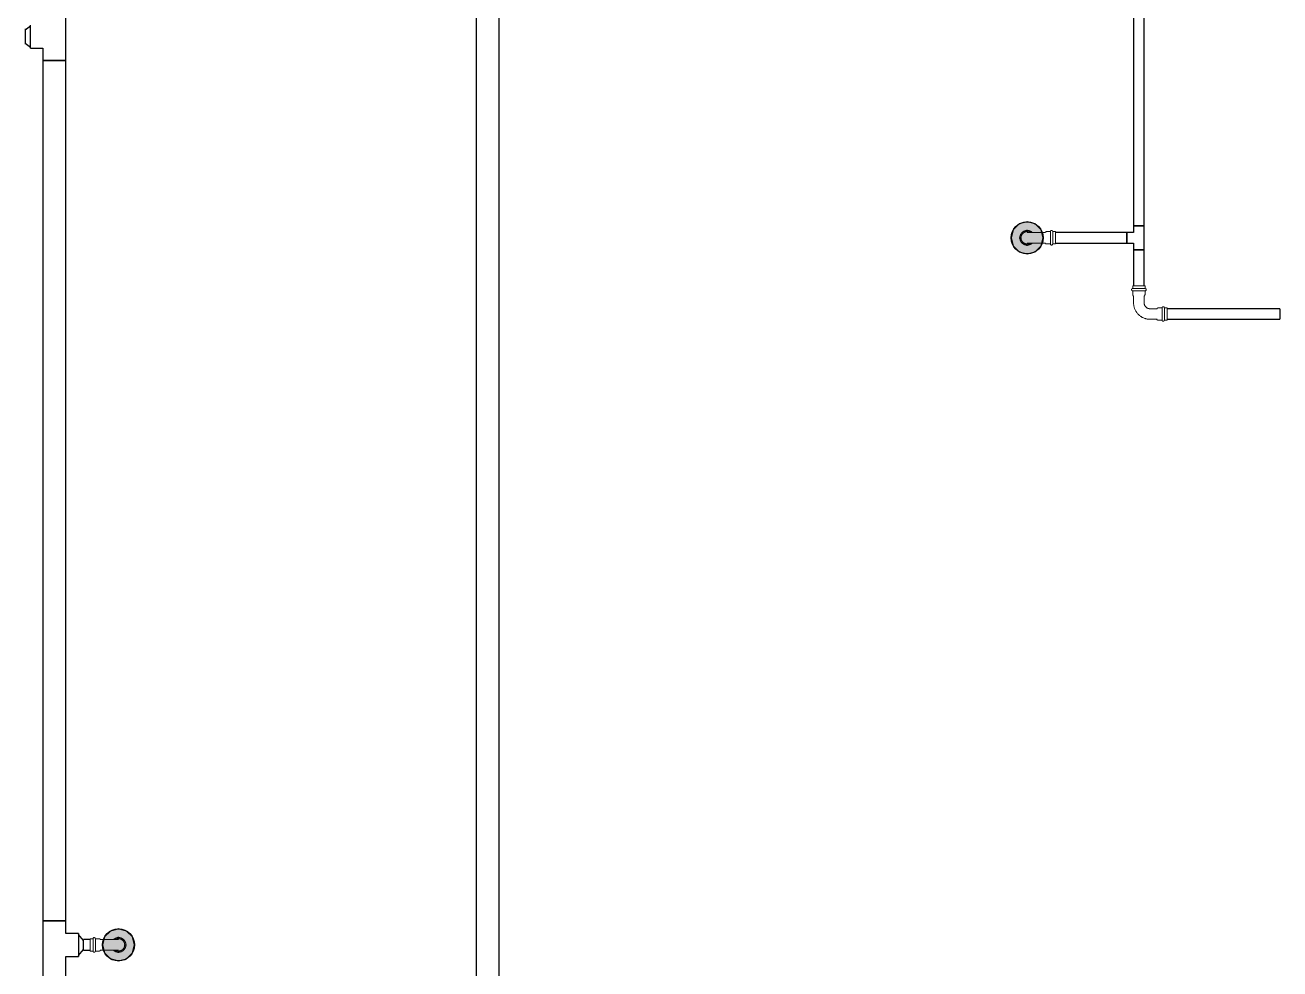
# Model space of a CAD drawing. Header units: inches. Extents: x -3327 to -1, y 8 to 1328.
# Drawn here: x -3072.6 to -2916.3, y 848.8 to 966.4 of the extents above; entities that cross this region are included whole.
import ezdxf

# ---------------------------------------------------------------- set-up
doc = ezdxf.new("R2010")
doc.units = ezdxf.units.IN
doc.header["$MEASUREMENT"] = 0
doc.layers.add('P-PIPE', color=3, linetype='Continuous', lineweight=9)
doc.layers.add('X - REF - FP', color=7, linetype='Continuous', true_color=0xb90000)

# ---------------------------------------------------------------- blocks, each defined once
blk = doc.blocks.new('Victaulic-VicPress316-Elbow 90-45deg Style P568_P571 - Standard-V2-SECOND LEVEL')
at = {"layer": 'P-PIPE'}
for p, q in [((-3203.7, 731.1), (-3203.7, 730.2)), ((-3202.39, 730.21), (-3202.39, 731.1)), ((-3203.81, 730.05), (-3203.81, 729.6)), ((-3203.05, 729.6), (-3203.81, 729.6)), ((-3203.81, 729.31), (-3203.81, 728.97)), ((-3203.05, 729.31), (-3203.81, 729.31)), ((-3203.81, 728.97), (-3203.05, 728.97)), ((-3202.28, 729.6), (-3203.05, 729.6)), ((-3202.28, 729.31), (-3203.05, 729.31)), ((-3203.05, 728.97), (-3202.28, 728.97)), ((-3202.28, 729.6), (-3202.28, 730.05)), ((-3202.28, 728.97), (-3202.28, 729.31))]:
    blk.add_line(p, q, dxfattribs=at)
at = {"layer": 'P-PIPE', "flags": 128}
for points in [[(-3203.05, 733.4), (-3203.08, 733.4), (-3203.12, 733.4), (-3203.16, 733.4), (-3203.19, 733.39), (-3203.23, 733.38), (-3203.26, 733.38), (-3203.3, 733.37), (-3203.33, 733.36), (-3203.37, 733.34), (-3203.4, 733.33), (-3203.43, 733.32), (-3203.47, 733.3), (-3203.5, 733.28), (-3203.53, 733.26), (-3203.56, 733.24), (-3203.59, 733.22), (-3203.62, 733.2), (-3203.65, 733.18), (-3203.67, 733.15), (-3203.7, 733.13), (-3203.73, 733.1), (-3203.75, 733.07), (-3203.77, 733.04), (-3203.79, 733.01), (-3203.81, 732.98), (-3203.83, 732.95), (-3203.85, 732.92), (-3203.87, 732.89), (-3203.88, 732.85), (-3203.9, 732.82), (-3203.91, 732.79), (-3203.92, 732.75), (-3203.93, 732.72), (-3203.94, 732.68), (-3203.94, 732.65), (-3203.95, 732.61), (-3203.95, 732.57), (-3203.96, 732.54), (-3203.96, 732.5), (-3203.96, 732.46), (-3203.96, 732.43), (-3203.95, 732.39), (-3203.95, 732.35), (-3203.94, 732.32), (-3203.93, 732.28), (-3203.93, 732.25), (-3203.91, 732.21), (-3203.9, 732.18), (-3203.89, 732.14), (-3203.88, 732.11), (-3203.86, 732.08), (-3203.84, 732.05), (-3203.82, 732.01), (-3203.8, 731.98), (-3203.78, 731.95), (-3203.76, 731.92), (-3203.74, 731.9), (-3203.71, 731.87)], [(-3203.05, 733.26), (-3203.08, 733.26), (-3203.11, 733.25), (-3203.14, 733.25), (-3203.17, 733.25), (-3203.2, 733.24), (-3203.23, 733.23), (-3203.26, 733.23), (-3203.29, 733.22), (-3203.32, 733.21), (-3203.34, 733.2), (-3203.37, 733.18), (-3203.4, 733.17), (-3203.43, 733.16), (-3203.45, 733.14), (-3203.48, 733.12), (-3203.5, 733.1), (-3203.53, 733.09), (-3203.55, 733.07), (-3203.57, 733.05), (-3203.6, 733.02), (-3203.62, 733), (-3203.64, 732.98), (-3203.66, 732.95), (-3203.67, 732.93), (-3203.69, 732.9), (-3203.71, 732.88), (-3203.72, 732.85), (-3203.74, 732.82), (-3203.75, 732.8), (-3203.76, 732.77), (-3203.77, 732.74), (-3203.78, 732.71), (-3203.79, 732.68), (-3203.8, 732.65), (-3203.8, 732.62), (-3203.81, 732.59), (-3203.81, 732.56), (-3203.81, 732.53), (-3203.81, 732.5), (-3203.81, 732.47), (-3203.81, 732.44), (-3203.81, 732.41), (-3203.8, 732.38), (-3203.8, 732.35), (-3203.79, 732.32), (-3203.78, 732.29), (-3203.78, 732.26), (-3203.77, 732.23), (-3203.76, 732.2), (-3203.74, 732.17), (-3203.73, 732.14), (-3203.72, 732.12), (-3203.7, 732.1)], [(-3203.7, 732.49), (-3203.7, 732.49), (-3203.7, 732.49), (-3203.7, 732.48), (-3203.7, 732.47), (-3203.7, 732.46), (-3203.7, 732.45), (-3203.7, 732.44), (-3203.7, 732.42), (-3203.7, 732.4), (-3203.7, 732.38), (-3203.7, 732.36), (-3203.7, 732.33), (-3203.7, 732.31), (-3203.7, 732.28), (-3203.7, 732.25), (-3203.7, 732.21), (-3203.7, 732.18), (-3203.7, 732.14), (-3203.7, 732.11), (-3203.7, 732.07), (-3203.7, 732.03), (-3203.7, 731.98), (-3203.7, 731.94), (-3203.7, 731.9), (-3203.7, 731.85), (-3203.7, 731.8), (-3203.7, 731.75), (-3203.7, 731.7), (-3203.7, 731.65), (-3203.7, 731.6), (-3203.7, 731.55), (-3203.7, 731.5), (-3203.7, 731.44), (-3203.7, 731.39), (-3203.7, 731.33), (-3203.7, 731.28), (-3203.7, 731.22), (-3203.7, 731.17), (-3203.7, 731.11), (-3203.7, 731.1)], [(-3202.39, 731.86), (-3202.37, 731.88), (-3202.34, 731.91), (-3202.32, 731.94), (-3202.3, 731.97), (-3202.28, 732), (-3202.26, 732.03), (-3202.24, 732.06), (-3202.23, 732.09), (-3202.21, 732.13), (-3202.2, 732.16), (-3202.18, 732.19), (-3202.17, 732.23), (-3202.16, 732.26), (-3202.15, 732.3), (-3202.15, 732.33), (-3202.14, 732.37), (-3202.14, 732.41), (-3202.14, 732.44), (-3202.13, 732.48), (-3202.13, 732.52), (-3202.14, 732.55), (-3202.14, 732.59), (-3202.14, 732.63), (-3202.15, 732.66), (-3202.16, 732.7), (-3202.17, 732.73), (-3202.18, 732.77), (-3202.19, 732.8), (-3202.2, 732.84), (-3202.22, 732.87), (-3202.23, 732.9), (-3202.25, 732.93), (-3202.27, 732.97), (-3202.29, 733), (-3202.31, 733.03), (-3202.33, 733.06), (-3202.35, 733.08), (-3202.38, 733.11), (-3202.4, 733.14), (-3202.43, 733.16), (-3202.46, 733.19), (-3202.49, 733.21), (-3202.51, 733.23), (-3202.55, 733.25), (-3202.58, 733.27), (-3202.61, 733.29), (-3202.64, 733.31), (-3202.67, 733.32), (-3202.71, 733.34), (-3202.74, 733.35), (-3202.78, 733.36), (-3202.81, 733.37), (-3202.85, 733.38), (-3202.88, 733.39), (-3202.92, 733.39), (-3202.95, 733.4), (-3202.99, 733.4), (-3203.03, 733.4), (-3203.05, 733.4)], [(-3202.39, 732.1), (-3202.37, 732.13), (-3202.36, 732.16), (-3202.34, 732.18), (-3202.33, 732.21), (-3202.32, 732.24), (-3202.31, 732.27), (-3202.3, 732.3), (-3202.3, 732.33), (-3202.29, 732.36), (-3202.29, 732.39), (-3202.28, 732.42), (-3202.28, 732.45), (-3202.28, 732.48), (-3202.28, 732.51), (-3202.28, 732.54), (-3202.28, 732.57), (-3202.29, 732.6), (-3202.29, 732.63), (-3202.3, 732.66), (-3202.31, 732.69), (-3202.32, 732.72), (-3202.33, 732.75), (-3202.34, 732.78), (-3202.35, 732.81), (-3202.36, 732.84), (-3202.38, 732.86), (-3202.39, 732.89), (-3202.41, 732.92), (-3202.43, 732.94), (-3202.44, 732.97), (-3202.46, 732.99), (-3202.48, 733.01), (-3202.51, 733.03), (-3202.53, 733.06), (-3202.55, 733.08), (-3202.58, 733.09), (-3202.6, 733.11), (-3202.62, 733.13), (-3202.65, 733.15), (-3202.68, 733.16), (-3202.7, 733.18), (-3202.73, 733.19), (-3202.76, 733.2), (-3202.79, 733.21), (-3202.82, 733.22), (-3202.85, 733.23), (-3202.88, 733.24), (-3202.91, 733.24), (-3202.94, 733.25), (-3202.97, 733.25), (-3203, 733.26), (-3203.03, 733.26), (-3203.05, 733.26)], [(-3202.39, 731.1), (-3202.39, 731.15), (-3202.39, 731.21), (-3202.39, 731.26), (-3202.39, 731.32), (-3202.39, 731.37), (-3202.39, 731.43), (-3202.39, 731.48), (-3202.39, 731.54), (-3202.39, 731.59), (-3202.39, 731.64), (-3202.39, 731.69), (-3202.39, 731.74), (-3202.39, 731.79), (-3202.39, 731.84), (-3202.39, 731.88), (-3202.39, 731.93), (-3202.39, 731.97), (-3202.39, 732.02), (-3202.39, 732.06), (-3202.39, 732.1), (-3202.39, 732.13), (-3202.39, 732.17), (-3202.39, 732.21), (-3202.39, 732.24), (-3202.39, 732.27), (-3202.39, 732.3), (-3202.39, 732.33), (-3202.39, 732.35), (-3202.39, 732.37), (-3202.39, 732.4), (-3202.39, 732.41), (-3202.39, 732.43), (-3202.39, 732.45), (-3202.39, 732.46), (-3202.39, 732.47), (-3202.39, 732.48), (-3202.39, 732.48), (-3202.39, 732.49), (-3202.39, 732.49), (-3202.39, 732.49)], [(-3203.81, 729.31), (-3203.82, 729.31), (-3203.82, 729.31), (-3203.83, 729.31), (-3203.84, 729.31), (-3203.84, 729.31), (-3203.85, 729.31), (-3203.85, 729.31), (-3203.86, 729.32), (-3203.86, 729.32), (-3203.87, 729.32), (-3203.87, 729.32), (-3203.88, 729.32), (-3203.88, 729.33), (-3203.89, 729.33), (-3203.89, 729.33), (-3203.9, 729.34), (-3203.9, 729.34), (-3203.91, 729.34), (-3203.91, 729.35), (-3203.92, 729.35), (-3203.92, 729.36), (-3203.92, 729.36), (-3203.93, 729.37), (-3203.93, 729.37), (-3203.93, 729.38), (-3203.94, 729.38), (-3203.94, 729.39), (-3203.94, 729.39), (-3203.95, 729.4), (-3203.95, 729.4), (-3203.95, 729.41), (-3203.95, 729.41), (-3203.95, 729.42), (-3203.95, 729.42), (-3203.96, 729.43), (-3203.96, 729.44), (-3203.96, 729.44), (-3203.96, 729.45), (-3203.96, 729.45), (-3203.96, 729.46), (-3203.96, 729.46), (-3203.96, 729.47), (-3203.96, 729.48), (-3203.96, 729.48), (-3203.95, 729.49), (-3203.95, 729.49), (-3203.95, 729.5), (-3203.95, 729.5), (-3203.95, 729.51), (-3203.94, 729.51), (-3203.94, 729.52), (-3203.94, 729.52), (-3203.94, 729.53), (-3203.93, 729.53), (-3203.93, 729.54), (-3203.93, 729.54), (-3203.92, 729.55), (-3203.92, 729.55), (-3203.92, 729.56), (-3203.91, 729.56), (-3203.91, 729.57), (-3203.9, 729.57), (-3203.9, 729.57), (-3203.89, 729.58), (-3203.89, 729.58), (-3203.88, 729.58), (-3203.88, 729.58), (-3203.87, 729.59), (-3203.87, 729.59), (-3203.86, 729.59), (-3203.86, 729.59), (-3203.85, 729.59), (-3203.84, 729.6), (-3203.84, 729.6), (-3203.83, 729.6), (-3203.83, 729.6), (-3203.82, 729.6), (-3203.82, 729.6), (-3203.81, 729.6)], [(-3203.81, 730.05), (-3203.81, 730.06), (-3203.81, 730.07), (-3203.81, 730.08), (-3203.81, 730.09), (-3203.81, 730.11), (-3203.8, 730.12), (-3203.8, 730.13), (-3203.8, 730.14), (-3203.8, 730.15), (-3203.79, 730.16), (-3203.79, 730.17), (-3203.78, 730.18), (-3203.78, 730.19), (-3203.77, 730.2), (-3203.76, 730.2), (-3203.76, 730.21), (-3203.75, 730.22), (-3203.74, 730.23), (-3203.74, 730.24), (-3203.73, 730.25), (-3203.72, 730.25), (-3203.71, 730.26), (-3203.71, 730.27), (-3203.7, 730.27)], [(-3203.05, 729.6), (-3203.08, 729.6), (-3203.11, 729.6), (-3203.14, 729.6), (-3203.17, 729.6), (-3203.2, 729.6), (-3203.23, 729.6), (-3203.26, 729.6), (-3203.29, 729.6), (-3203.32, 729.6), (-3203.34, 729.6), (-3203.37, 729.6), (-3203.4, 729.6), (-3203.43, 729.6), (-3203.45, 729.6), (-3203.48, 729.6), (-3203.5, 729.6), (-3203.53, 729.6), (-3203.55, 729.6), (-3203.57, 729.6), (-3203.6, 729.6), (-3203.62, 729.6), (-3203.64, 729.6), (-3203.66, 729.6), (-3203.67, 729.6), (-3203.69, 729.6), (-3203.71, 729.6), (-3203.72, 729.6), (-3203.74, 729.6), (-3203.75, 729.6), (-3203.76, 729.6), (-3203.77, 729.6), (-3203.78, 729.6), (-3203.79, 729.6), (-3203.8, 729.6), (-3203.8, 729.6), (-3203.81, 729.6), (-3203.81, 729.6), (-3203.81, 729.6), (-3203.81, 729.6), (-3203.81, 729.6)], [(-3203.81, 729.6), (-3203.81, 729.6), (-3203.81, 729.6), (-3203.81, 729.6), (-3203.8, 729.6), (-3203.8, 729.6), (-3203.79, 729.6), (-3203.78, 729.6), (-3203.77, 729.6)], [(-3203.77, 729.31), (-3203.78, 729.31), (-3203.79, 729.31), (-3203.8, 729.31), (-3203.8, 729.31), (-3203.81, 729.31), (-3203.81, 729.31), (-3203.81, 729.31), (-3203.81, 729.31), (-3203.81, 729.31)], [(-3203.81, 729.31), (-3203.81, 729.31), (-3203.81, 729.31), (-3203.81, 729.31), (-3203.8, 729.31), (-3203.8, 729.31), (-3203.79, 729.31), (-3203.78, 729.31), (-3203.77, 729.31), (-3203.76, 729.31), (-3203.75, 729.31), (-3203.74, 729.31), (-3203.73, 729.31), (-3203.71, 729.31), (-3203.7, 729.31), (-3203.68, 729.31), (-3203.66, 729.31), (-3203.64, 729.31), (-3203.62, 729.31), (-3203.6, 729.31), (-3203.58, 729.31), (-3203.56, 729.31), (-3203.53, 729.31), (-3203.51, 729.31), (-3203.49, 729.31), (-3203.46, 729.31), (-3203.43, 729.31), (-3203.41, 729.31), (-3203.38, 729.31), (-3203.35, 729.31), (-3203.32, 729.31), (-3203.29, 729.31), (-3203.27, 729.31), (-3203.24, 729.31), (-3203.21, 729.31), (-3203.18, 729.31), (-3203.15, 729.31), (-3203.12, 729.31), (-3203.08, 729.31), (-3203.05, 729.31), (-3203.05, 729.31)], [(-3202.28, 729.6), (-3202.28, 729.6), (-3202.28, 729.6), (-3202.29, 729.6), (-3202.29, 729.6), (-3202.29, 729.6), (-3202.3, 729.6), (-3202.31, 729.6), (-3202.32, 729.6), (-3202.33, 729.6), (-3202.34, 729.6), (-3202.35, 729.6), (-3202.37, 729.6), (-3202.38, 729.6), (-3202.4, 729.6), (-3202.41, 729.6), (-3202.43, 729.6), (-3202.45, 729.6), (-3202.47, 729.6), (-3202.49, 729.6), (-3202.51, 729.6), (-3202.53, 729.6), (-3202.56, 729.6), (-3202.58, 729.6), (-3202.61, 729.6), (-3202.63, 729.6), (-3202.66, 729.6), (-3202.68, 729.6), (-3202.71, 729.6), (-3202.74, 729.6), (-3202.77, 729.6), (-3202.8, 729.6), (-3202.83, 729.6), (-3202.86, 729.6), (-3202.89, 729.6), (-3202.92, 729.6), (-3202.95, 729.6), (-3202.98, 729.6), (-3203.01, 729.6), (-3203.04, 729.6), (-3203.05, 729.6)], [(-3203.05, 729.31), (-3203.02, 729.31), (-3202.98, 729.31), (-3202.95, 729.31), (-3202.92, 729.31), (-3202.89, 729.31), (-3202.86, 729.31), (-3202.83, 729.31), (-3202.8, 729.31), (-3202.78, 729.31), (-3202.75, 729.31), (-3202.72, 729.31), (-3202.69, 729.31), (-3202.67, 729.31), (-3202.64, 729.31), (-3202.61, 729.31), (-3202.59, 729.31), (-3202.56, 729.31), (-3202.54, 729.31), (-3202.52, 729.31), (-3202.5, 729.31), (-3202.48, 729.31), (-3202.46, 729.31), (-3202.44, 729.31), (-3202.42, 729.31), (-3202.4, 729.31), (-3202.39, 729.31), (-3202.37, 729.31), (-3202.36, 729.31), (-3202.34, 729.31), (-3202.33, 729.31), (-3202.32, 729.31), (-3202.31, 729.31), (-3202.3, 729.31), (-3202.3, 729.31), (-3202.29, 729.31), (-3202.29, 729.31), (-3202.28, 729.31), (-3202.28, 729.31), (-3202.28, 729.31), (-3202.28, 729.31)], [(-3202.39, 730.27), (-3202.38, 730.26), (-3202.37, 730.26), (-3202.36, 730.25), (-3202.36, 730.24), (-3202.35, 730.23), (-3202.34, 730.22), (-3202.33, 730.22), (-3202.33, 730.21), (-3202.32, 730.2), (-3202.32, 730.19), (-3202.31, 730.18), (-3202.31, 730.17), (-3202.3, 730.16), (-3202.3, 730.15), (-3202.29, 730.14), (-3202.29, 730.13), (-3202.29, 730.12), (-3202.29, 730.11), (-3202.28, 730.1), (-3202.28, 730.09), (-3202.28, 730.07), (-3202.28, 730.06), (-3202.28, 730.05), (-3202.28, 730.05)], [(-3202.32, 729.6), (-3202.31, 729.6), (-3202.3, 729.6), (-3202.3, 729.6), (-3202.29, 729.6), (-3202.29, 729.6), (-3202.28, 729.6), (-3202.28, 729.6), (-3202.28, 729.6), (-3202.28, 729.6)], [(-3202.28, 729.31), (-3202.28, 729.31), (-3202.28, 729.31), (-3202.29, 729.31), (-3202.29, 729.31), (-3202.29, 729.31), (-3202.3, 729.31), (-3202.31, 729.31), (-3202.32, 729.31)], [(-3202.28, 729.6), (-3202.27, 729.6), (-3202.27, 729.6), (-3202.26, 729.6), (-3202.26, 729.6), (-3202.25, 729.6), (-3202.24, 729.6), (-3202.24, 729.59), (-3202.23, 729.59), (-3202.23, 729.59), (-3202.22, 729.59), (-3202.22, 729.59), (-3202.21, 729.58), (-3202.21, 729.58), (-3202.2, 729.58), (-3202.2, 729.57), (-3202.19, 729.57), (-3202.19, 729.57), (-3202.18, 729.56), (-3202.18, 729.56), (-3202.18, 729.56), (-3202.17, 729.55), (-3202.17, 729.55), (-3202.16, 729.54), (-3202.16, 729.54), (-3202.16, 729.53), (-3202.15, 729.53), (-3202.15, 729.52), (-3202.15, 729.52), (-3202.15, 729.51), (-3202.14, 729.51), (-3202.14, 729.5), (-3202.14, 729.5), (-3202.14, 729.49), (-3202.14, 729.48), (-3202.14, 729.48), (-3202.14, 729.47), (-3202.13, 729.47), (-3202.13, 729.46), (-3202.13, 729.46), (-3202.13, 729.45), (-3202.13, 729.44), (-3202.13, 729.44), (-3202.14, 729.43), (-3202.14, 729.43), (-3202.14, 729.42), (-3202.14, 729.42), (-3202.14, 729.41), (-3202.14, 729.4), (-3202.14, 729.4), (-3202.15, 729.39), (-3202.15, 729.39), (-3202.15, 729.38), (-3202.16, 729.38), (-3202.16, 729.37), (-3202.16, 729.37), (-3202.17, 729.36), (-3202.17, 729.36), (-3202.17, 729.35), (-3202.18, 729.35), (-3202.18, 729.35), (-3202.19, 729.34), (-3202.19, 729.34), (-3202.19, 729.34), (-3202.2, 729.33), (-3202.2, 729.33), (-3202.21, 729.33), (-3202.21, 729.32), (-3202.22, 729.32), (-3202.23, 729.32), (-3202.23, 729.32), (-3202.24, 729.32), (-3202.24, 729.31), (-3202.25, 729.31), (-3202.25, 729.31), (-3202.26, 729.31), (-3202.26, 729.31), (-3202.27, 729.31), (-3202.28, 729.31), (-3202.28, 729.31)]]:
    blk.add_lwpolyline(points, dxfattribs=at)
blk = doc.blocks.new('Victaulic-VicPress316-Elbow 90-45deg Style P568_P571 - Standard-V1-SECOND LEVEL')
at = {"layer": 'P-PIPE'}
for p, q in [((-0.77, 3.52), (-0.77, 3.18)), ((0.77, 3.52), (-0.77, 3.52)), ((-0.77, 3.18), (0.77, 3.18)), ((0.77, 3.18), (0.77, 3.52)), ((-0.77, 2.89), (-0.77, 2.44)), ((-0.77, 2.89), (0.77, 2.89)), ((-0.66, 2.28), (-0.66, 1.39)), ((0.66, 1.39), (0.66, 2.28)), ((0.77, 2.44), (0.77, 2.89)), ((-3.18, 0.77), (-3.52, 0.77)), ((-3.52, 0.77), (-3.52, -0.77)), ((-3.18, -0.77), (-3.18, 0.77)), ((-2.44, 0.77), (-2.89, 0.77)), ((-2.89, -0.77), (-2.89, 0.77)), ((-1.39, 0.66), (-2.28, 0.66)), ((-3.52, -0.77), (-3.18, -0.77)), ((-2.89, -0.77), (-2.44, -0.77)), ((-2.28, -0.66), (-1.39, -0.66))]:
    blk.add_line(p, q, dxfattribs=at)
at = {"layer": 'P-PIPE', "flags": 128}
for points in [[(-0.77, 2.89), (-0.77, 2.89), (-0.78, 2.89), (-0.78, 2.89), (-0.79, 2.89), (-0.8, 2.89), (-0.8, 2.89), (-0.81, 2.9), (-0.81, 2.9), (-0.82, 2.9), (-0.82, 2.9), (-0.83, 2.9), (-0.83, 2.91), (-0.84, 2.91), (-0.84, 2.91), (-0.85, 2.92), (-0.85, 2.92), (-0.86, 2.92), (-0.86, 2.93), (-0.87, 2.93), (-0.87, 2.93), (-0.87, 2.94), (-0.88, 2.94), (-0.88, 2.95), (-0.89, 2.95), (-0.89, 2.96), (-0.89, 2.96), (-0.89, 2.97), (-0.9, 2.97), (-0.9, 2.98), (-0.9, 2.98), (-0.9, 2.99), (-0.91, 2.99), (-0.91, 3), (-0.91, 3.01), (-0.91, 3.01), (-0.91, 3.02), (-0.91, 3.02), (-0.91, 3.03), (-0.91, 3.03), (-0.91, 3.04), (-0.91, 3.05), (-0.91, 3.05), (-0.91, 3.06), (-0.91, 3.06), (-0.91, 3.07), (-0.91, 3.07), (-0.91, 3.08), (-0.9, 3.09), (-0.9, 3.09), (-0.9, 3.1), (-0.9, 3.1), (-0.89, 3.11), (-0.89, 3.11), (-0.89, 3.12), (-0.88, 3.12), (-0.88, 3.13), (-0.88, 3.13), (-0.87, 3.14), (-0.87, 3.14), (-0.86, 3.14), (-0.86, 3.15), (-0.86, 3.15), (-0.85, 3.15), (-0.85, 3.16), (-0.84, 3.16), (-0.84, 3.16), (-0.83, 3.17), (-0.83, 3.17), (-0.82, 3.17), (-0.82, 3.17), (-0.81, 3.17), (-0.8, 3.18), (-0.8, 3.18), (-0.79, 3.18), (-0.79, 3.18), (-0.78, 3.18), (-0.78, 3.18), (-0.77, 3.18), (-0.77, 3.18)], [(0.77, 3.18), (0.77, 3.18), (0.76, 3.18), (0.76, 3.18), (0.76, 3.18), (0.75, 3.18), (0.74, 3.18), (0.74, 3.18), (0.73, 3.18), (0.72, 3.18), (0.71, 3.18), (0.69, 3.18), (0.68, 3.18), (0.67, 3.18), (0.65, 3.18), (0.63, 3.18), (0.61, 3.18), (0.6, 3.18), (0.58, 3.18), (0.56, 3.18), (0.53, 3.18), (0.51, 3.18), (0.49, 3.18), (0.46, 3.18), (0.44, 3.18), (0.41, 3.18), (0.39, 3.18), (0.36, 3.18), (0.33, 3.18), (0.31, 3.18), (0.28, 3.18), (0.25, 3.18), (0.22, 3.18), (0.19, 3.18), (0.16, 3.18), (0.13, 3.18), (0.1, 3.18), (0.07, 3.18), (0.04, 3.18), (0.01, 3.18), (-0.02, 3.18), (-0.05, 3.18), (-0.08, 3.18), (-0.11, 3.18), (-0.14, 3.18), (-0.17, 3.18), (-0.2, 3.18), (-0.23, 3.18), (-0.26, 3.18), (-0.29, 3.18), (-0.32, 3.18), (-0.35, 3.18), (-0.37, 3.18), (-0.4, 3.18), (-0.43, 3.18), (-0.45, 3.18), (-0.48, 3.18), (-0.5, 3.18), (-0.52, 3.18), (-0.54, 3.18), (-0.57, 3.18), (-0.59, 3.18), (-0.6, 3.18), (-0.62, 3.18), (-0.64, 3.18), (-0.66, 3.18), (-0.67, 3.18), (-0.69, 3.18), (-0.7, 3.18), (-0.71, 3.18), (-0.72, 3.18), (-0.73, 3.18), (-0.74, 3.18), (-0.75, 3.18), (-0.75, 3.18), (-0.76, 3.18), (-0.76, 3.18), (-0.77, 3.18), (-0.77, 3.18), (-0.77, 3.18)], [(-0.77, 3.18), (-0.77, 3.18), (-0.76, 3.18), (-0.76, 3.18), (-0.76, 3.18), (-0.75, 3.18), (-0.74, 3.18), (-0.74, 3.18), (-0.73, 3.18)], [(0.72, 3.18), (0.73, 3.18), (0.74, 3.18), (0.75, 3.18), (0.75, 3.18), (0.76, 3.18), (0.76, 3.18), (0.77, 3.18), (0.77, 3.18), (0.77, 3.18)], [(0.77, 3.18), (0.77, 3.18), (0.78, 3.18), (0.78, 3.18), (0.79, 3.18), (0.8, 3.18), (0.8, 3.18), (0.81, 3.18), (0.81, 3.17), (0.82, 3.17), (0.82, 3.17), (0.83, 3.17), (0.83, 3.17), (0.84, 3.16), (0.84, 3.16), (0.85, 3.16), (0.85, 3.15), (0.86, 3.15), (0.86, 3.15), (0.87, 3.14), (0.87, 3.14), (0.87, 3.13), (0.88, 3.13), (0.88, 3.12), (0.89, 3.12), (0.89, 3.11), (0.89, 3.11), (0.89, 3.1), (0.9, 3.1), (0.9, 3.09), (0.9, 3.09), (0.9, 3.08), (0.91, 3.08), (0.91, 3.07), (0.91, 3.07), (0.91, 3.06), (0.91, 3.05), (0.91, 3.05), (0.91, 3.04), (0.91, 3.04), (0.91, 3.03), (0.91, 3.03), (0.91, 3.02), (0.91, 3.01), (0.91, 3.01), (0.91, 3), (0.91, 3), (0.91, 2.99), (0.9, 2.99), (0.9, 2.98), (0.9, 2.98), (0.9, 2.97), (0.89, 2.97), (0.89, 2.96), (0.89, 2.96), (0.88, 2.95), (0.88, 2.95), (0.88, 2.94), (0.87, 2.94), (0.87, 2.93), (0.86, 2.93), (0.86, 2.92), (0.86, 2.92), (0.85, 2.92), (0.85, 2.91), (0.84, 2.91), (0.84, 2.91), (0.83, 2.91), (0.83, 2.9), (0.82, 2.9), (0.82, 2.9), (0.81, 2.9), (0.8, 2.9), (0.8, 2.89), (0.79, 2.89), (0.79, 2.89), (0.78, 2.89), (0.78, 2.89), (0.77, 2.89), (0.77, 2.89)], [(-0.77, 2.89), (-0.77, 2.89), (-0.76, 2.89), (-0.76, 2.89), (-0.76, 2.89), (-0.75, 2.89), (-0.74, 2.89), (-0.74, 2.89), (-0.73, 2.89), (-0.72, 2.89), (-0.71, 2.89), (-0.69, 2.89), (-0.68, 2.89), (-0.67, 2.89), (-0.65, 2.89), (-0.63, 2.89), (-0.61, 2.89), (-0.6, 2.89), (-0.58, 2.89), (-0.56, 2.89), (-0.53, 2.89), (-0.51, 2.89), (-0.49, 2.89), (-0.46, 2.89), (-0.44, 2.89), (-0.41, 2.89), (-0.39, 2.89), (-0.36, 2.89), (-0.33, 2.89), (-0.31, 2.89), (-0.28, 2.89), (-0.25, 2.89), (-0.22, 2.89), (-0.19, 2.89), (-0.16, 2.89), (-0.13, 2.89), (-0.1, 2.89), (-0.07, 2.89), (-0.04, 2.89), (-0.01, 2.89), (0.02, 2.89), (0.05, 2.89), (0.08, 2.89), (0.11, 2.89), (0.14, 2.89), (0.17, 2.89), (0.2, 2.89), (0.23, 2.89), (0.26, 2.89), (0.29, 2.89), (0.32, 2.89), (0.35, 2.89), (0.37, 2.89), (0.4, 2.89), (0.43, 2.89), (0.45, 2.89), (0.48, 2.89), (0.5, 2.89), (0.52, 2.89), (0.54, 2.89), (0.57, 2.89), (0.59, 2.89), (0.6, 2.89), (0.62, 2.89), (0.64, 2.89), (0.66, 2.89), (0.67, 2.89), (0.69, 2.89), (0.7, 2.89), (0.71, 2.89), (0.72, 2.89), (0.73, 2.89), (0.74, 2.89), (0.75, 2.89), (0.75, 2.89), (0.76, 2.89), (0.76, 2.89), (0.77, 2.89), (0.77, 2.89), (0.77, 2.89)], [(-0.72, 2.89), (-0.73, 2.89), (-0.74, 2.89), (-0.75, 2.89), (-0.75, 2.89), (-0.76, 2.89), (-0.76, 2.89), (-0.77, 2.89), (-0.77, 2.89), (-0.77, 2.89)], [(-0.66, 2.22), (-0.67, 2.23), (-0.67, 2.23), (-0.68, 2.24), (-0.69, 2.25), (-0.7, 2.26), (-0.7, 2.27), (-0.71, 2.27), (-0.72, 2.28), (-0.72, 2.29), (-0.73, 2.3), (-0.73, 2.31), (-0.74, 2.32), (-0.74, 2.33), (-0.75, 2.34), (-0.75, 2.35), (-0.76, 2.36), (-0.76, 2.37), (-0.76, 2.38), (-0.76, 2.39), (-0.76, 2.4), (-0.77, 2.42), (-0.77, 2.43), (-0.77, 2.44), (-0.77, 2.44)], [(0.77, 2.44), (0.77, 2.43), (0.77, 2.42), (0.76, 2.41), (0.76, 2.4), (0.76, 2.38), (0.76, 2.37), (0.76, 2.36), (0.75, 2.35), (0.75, 2.34), (0.74, 2.33), (0.74, 2.32), (0.74, 2.31), (0.73, 2.3), (0.72, 2.29), (0.72, 2.29), (0.71, 2.28), (0.71, 2.27), (0.7, 2.26), (0.69, 2.25), (0.68, 2.24), (0.68, 2.24), (0.67, 2.23), (0.66, 2.22), (0.66, 2.22)], [(0.77, 2.89), (0.77, 2.89), (0.76, 2.89), (0.76, 2.89), (0.76, 2.89), (0.75, 2.89), (0.74, 2.89), (0.74, 2.89), (0.73, 2.89)], [(-3.18, 0.77), (-3.18, 0.77), (-3.18, 0.78), (-3.18, 0.78), (-3.18, 0.79), (-3.18, 0.8), (-3.18, 0.8), (-3.18, 0.81), (-3.17, 0.81), (-3.17, 0.82), (-3.17, 0.82), (-3.17, 0.83), (-3.17, 0.83), (-3.16, 0.84), (-3.16, 0.84), (-3.16, 0.85), (-3.15, 0.85), (-3.15, 0.86), (-3.15, 0.86), (-3.14, 0.87), (-3.14, 0.87), (-3.13, 0.87), (-3.13, 0.88), (-3.12, 0.88), (-3.12, 0.89), (-3.11, 0.89), (-3.11, 0.89), (-3.1, 0.89), (-3.1, 0.9), (-3.09, 0.9), (-3.09, 0.9), (-3.08, 0.9), (-3.08, 0.91), (-3.07, 0.91), (-3.07, 0.91), (-3.06, 0.91), (-3.05, 0.91), (-3.05, 0.91), (-3.04, 0.91), (-3.04, 0.91), (-3.03, 0.91), (-3.03, 0.91), (-3.02, 0.91), (-3.01, 0.91), (-3.01, 0.91), (-3, 0.91), (-3, 0.91), (-2.99, 0.91), (-2.99, 0.9), (-2.98, 0.9), (-2.98, 0.9), (-2.97, 0.9), (-2.97, 0.89), (-2.96, 0.89), (-2.96, 0.89), (-2.95, 0.88), (-2.95, 0.88), (-2.94, 0.88), (-2.94, 0.87), (-2.93, 0.87), (-2.93, 0.86), (-2.92, 0.86), (-2.92, 0.86), (-2.92, 0.85), (-2.91, 0.85), (-2.91, 0.84), (-2.91, 0.84), (-2.91, 0.83), (-2.9, 0.83), (-2.9, 0.82), (-2.9, 0.82), (-2.9, 0.81), (-2.9, 0.8), (-2.89, 0.8), (-2.89, 0.79), (-2.89, 0.79), (-2.89, 0.78), (-2.89, 0.78), (-2.89, 0.77), (-2.89, 0.77)], [(-3.18, 0.77), (-3.18, 0.77), (-3.18, 0.76), (-3.18, 0.76), (-3.18, 0.76), (-3.18, 0.75), (-3.18, 0.74), (-3.18, 0.74), (-3.18, 0.73), (-3.18, 0.72), (-3.18, 0.71), (-3.18, 0.69), (-3.18, 0.68), (-3.18, 0.67), (-3.18, 0.65), (-3.18, 0.63), (-3.18, 0.61), (-3.18, 0.6), (-3.18, 0.58), (-3.18, 0.56), (-3.18, 0.53), (-3.18, 0.51), (-3.18, 0.49), (-3.18, 0.46), (-3.18, 0.44), (-3.18, 0.41), (-3.18, 0.39), (-3.18, 0.36), (-3.18, 0.33), (-3.18, 0.31), (-3.18, 0.28), (-3.18, 0.25), (-3.18, 0.22), (-3.18, 0.19), (-3.18, 0.16), (-3.18, 0.13), (-3.18, 0.1), (-3.18, 0.07), (-3.18, 0.04), (-3.18, 0.01), (-3.18, -0.02), (-3.18, -0.05), (-3.18, -0.08), (-3.18, -0.11), (-3.18, -0.14), (-3.18, -0.17), (-3.18, -0.2), (-3.18, -0.23), (-3.18, -0.26), (-3.18, -0.29), (-3.18, -0.32), (-3.18, -0.35), (-3.18, -0.37), (-3.18, -0.4), (-3.18, -0.43), (-3.18, -0.45), (-3.18, -0.48), (-3.18, -0.5), (-3.18, -0.52), (-3.18, -0.54), (-3.18, -0.57), (-3.18, -0.59), (-3.18, -0.6), (-3.18, -0.62), (-3.18, -0.64), (-3.18, -0.66), (-3.18, -0.67), (-3.18, -0.69), (-3.18, -0.7), (-3.18, -0.71), (-3.18, -0.72), (-3.18, -0.73), (-3.18, -0.74), (-3.18, -0.75), (-3.18, -0.75), (-3.18, -0.76), (-3.18, -0.76), (-3.18, -0.77), (-3.18, -0.77), (-3.18, -0.77)], [(-3.18, 0.72), (-3.18, 0.73), (-3.18, 0.74), (-3.18, 0.75), (-3.18, 0.75), (-3.18, 0.76), (-3.18, 0.76), (-3.18, 0.77), (-3.18, 0.77), (-3.18, 0.77)], [(-2.89, -0.77), (-2.89, -0.77), (-2.89, -0.76), (-2.89, -0.76), (-2.89, -0.76), (-2.89, -0.75), (-2.89, -0.74), (-2.89, -0.74), (-2.89, -0.73), (-2.89, -0.72), (-2.89, -0.71), (-2.89, -0.69), (-2.89, -0.68), (-2.89, -0.67), (-2.89, -0.65), (-2.89, -0.63), (-2.89, -0.61), (-2.89, -0.6), (-2.89, -0.58), (-2.89, -0.56), (-2.89, -0.53), (-2.89, -0.51), (-2.89, -0.49), (-2.89, -0.46), (-2.89, -0.44), (-2.89, -0.41), (-2.89, -0.39), (-2.89, -0.36), (-2.89, -0.33), (-2.89, -0.31), (-2.89, -0.28), (-2.89, -0.25), (-2.89, -0.22), (-2.89, -0.19), (-2.89, -0.16), (-2.89, -0.13), (-2.89, -0.1), (-2.89, -0.07), (-2.89, -0.04), (-2.89, -0.01), (-2.89, 0.02), (-2.89, 0.05), (-2.89, 0.08), (-2.89, 0.11), (-2.89, 0.14), (-2.89, 0.17), (-2.89, 0.2), (-2.89, 0.23), (-2.89, 0.26), (-2.89, 0.29), (-2.89, 0.32), (-2.89, 0.35), (-2.89, 0.37), (-2.89, 0.4), (-2.89, 0.43), (-2.89, 0.45), (-2.89, 0.48), (-2.89, 0.5), (-2.89, 0.52), (-2.89, 0.54), (-2.89, 0.57), (-2.89, 0.59), (-2.89, 0.6), (-2.89, 0.62), (-2.89, 0.64), (-2.89, 0.66), (-2.89, 0.67), (-2.89, 0.69), (-2.89, 0.7), (-2.89, 0.71), (-2.89, 0.72), (-2.89, 0.73), (-2.89, 0.74), (-2.89, 0.75), (-2.89, 0.75), (-2.89, 0.76), (-2.89, 0.76), (-2.89, 0.77), (-2.89, 0.77), (-2.89, 0.77)], [(-2.89, 0.77), (-2.89, 0.77), (-2.89, 0.76), (-2.89, 0.76), (-2.89, 0.76), (-2.89, 0.75), (-2.89, 0.74), (-2.89, 0.74), (-2.89, 0.73)], [(-2.44, 0.77), (-2.43, 0.77), (-2.42, 0.77), (-2.41, 0.76), (-2.4, 0.76), (-2.38, 0.76), (-2.37, 0.76), (-2.36, 0.76), (-2.35, 0.75), (-2.34, 0.75), (-2.33, 0.74), (-2.32, 0.74), (-2.31, 0.74), (-2.3, 0.73), (-2.29, 0.72), (-2.29, 0.72), (-2.28, 0.71), (-2.27, 0.71), (-2.26, 0.7), (-2.25, 0.69), (-2.24, 0.68), (-2.24, 0.68), (-2.23, 0.67), (-2.22, 0.66), (-2.22, 0.66)], [(-0.66, 1.39), (-0.66, 1.36), (-0.66, 1.33), (-0.66, 1.3), (-0.67, 1.28), (-0.67, 1.25), (-0.68, 1.22), (-0.69, 1.19), (-0.69, 1.16), (-0.7, 1.13), (-0.72, 1.11), (-0.73, 1.08), (-0.74, 1.05), (-0.75, 1.03), (-0.77, 1), (-0.79, 0.98), (-0.8, 0.95), (-0.82, 0.93), (-0.84, 0.91), (-0.86, 0.89), (-0.88, 0.87), (-0.9, 0.85), (-0.92, 0.83), (-0.95, 0.81), (-0.97, 0.79), (-1, 0.77), (-1.02, 0.76), (-1.05, 0.74), (-1.07, 0.73), (-1.1, 0.72), (-1.13, 0.71), (-1.15, 0.7), (-1.18, 0.69), (-1.21, 0.68), (-1.24, 0.67), (-1.27, 0.67), (-1.3, 0.66), (-1.33, 0.66), (-1.36, 0.66), (-1.39, 0.66), (-1.39, 0.66)], [(-1.39, -0.66), (-1.31, -0.66), (-1.23, -0.65), (-1.15, -0.64), (-1.07, -0.63), (-0.99, -0.62), (-0.91, -0.6), (-0.83, -0.58), (-0.75, -0.55), (-0.67, -0.53), (-0.59, -0.5), (-0.52, -0.46), (-0.45, -0.43), (-0.37, -0.39), (-0.3, -0.34), (-0.24, -0.3), (-0.17, -0.25), (-0.1, -0.2), (-0.04, -0.15), (0.02, -0.09), (0.08, -0.04), (0.13, 0.02), (0.19, 0.09), (0.24, 0.15), (0.29, 0.22), (0.33, 0.29), (0.38, 0.35), (0.42, 0.43), (0.45, 0.5), (0.49, 0.57), (0.52, 0.65), (0.55, 0.73), (0.57, 0.81), (0.59, 0.88), (0.61, 0.96), (0.63, 1.04), (0.64, 1.13), (0.65, 1.21), (0.65, 1.29), (0.66, 1.37), (0.66, 1.39)], [(-3.18, -0.77), (-3.18, -0.77), (-3.18, -0.76), (-3.18, -0.76), (-3.18, -0.76), (-3.18, -0.75), (-3.18, -0.74), (-3.18, -0.74), (-3.18, -0.73)], [(-2.89, -0.77), (-2.89, -0.77), (-2.89, -0.78), (-2.89, -0.78), (-2.89, -0.79), (-2.89, -0.8), (-2.89, -0.8), (-2.9, -0.81), (-2.9, -0.81), (-2.9, -0.82), (-2.9, -0.82), (-2.9, -0.83), (-2.91, -0.83), (-2.91, -0.84), (-2.91, -0.84), (-2.92, -0.85), (-2.92, -0.85), (-2.92, -0.86), (-2.93, -0.86), (-2.93, -0.87), (-2.93, -0.87), (-2.94, -0.87), (-2.94, -0.88), (-2.95, -0.88), (-2.95, -0.89), (-2.96, -0.89), (-2.96, -0.89), (-2.97, -0.89), (-2.97, -0.9), (-2.98, -0.9), (-2.98, -0.9), (-2.99, -0.9), (-2.99, -0.91), (-3, -0.91), (-3.01, -0.91), (-3.01, -0.91), (-3.02, -0.91), (-3.02, -0.91), (-3.03, -0.91), (-3.03, -0.91), (-3.04, -0.91), (-3.05, -0.91), (-3.05, -0.91), (-3.06, -0.91), (-3.06, -0.91), (-3.07, -0.91), (-3.07, -0.91), (-3.08, -0.91), (-3.09, -0.9), (-3.09, -0.9), (-3.1, -0.9), (-3.1, -0.9), (-3.11, -0.89), (-3.11, -0.89), (-3.12, -0.89), (-3.12, -0.88), (-3.13, -0.88), (-3.13, -0.88), (-3.14, -0.87), (-3.14, -0.87), (-3.14, -0.86), (-3.15, -0.86), (-3.15, -0.86), (-3.15, -0.85), (-3.16, -0.85), (-3.16, -0.84), (-3.16, -0.84), (-3.17, -0.83), (-3.17, -0.83), (-3.17, -0.82), (-3.17, -0.82), (-3.17, -0.81), (-3.18, -0.8), (-3.18, -0.8), (-3.18, -0.79), (-3.18, -0.79), (-3.18, -0.78), (-3.18, -0.78), (-3.18, -0.77), (-3.18, -0.77)], [(-2.89, -0.72), (-2.89, -0.73), (-2.89, -0.74), (-2.89, -0.75), (-2.89, -0.75), (-2.89, -0.76), (-2.89, -0.76), (-2.89, -0.77), (-2.89, -0.77), (-2.89, -0.77)], [(-2.22, -0.66), (-2.23, -0.67), (-2.23, -0.67), (-2.24, -0.68), (-2.25, -0.69), (-2.26, -0.7), (-2.27, -0.7), (-2.27, -0.71), (-2.28, -0.72), (-2.29, -0.72), (-2.3, -0.73), (-2.31, -0.73), (-2.32, -0.74), (-2.33, -0.74), (-2.34, -0.75), (-2.35, -0.75), (-2.36, -0.76), (-2.37, -0.76), (-2.38, -0.76), (-2.39, -0.76), (-2.4, -0.76), (-2.42, -0.77), (-2.43, -0.77), (-2.44, -0.77), (-2.44, -0.77)]]:
    blk.add_lwpolyline(points, dxfattribs=at)

msp = doc.modelspace()

# ---------------------------------------------------------------- hatches: boundary and pattern name
at = {"layer": 'X - REF - FP'}
for points in [[(-2947.75, 937.91), (-2946.75, 938.18), (-2946.02, 938.91), (-2945.75, 939.91), (-2946.02, 940.91), (-2946.75, 941.64), (-2947.75, 941.91), (-2948.75, 941.64), (-2949.48, 940.91), (-2949.75, 939.91), (-2949.48, 938.91), (-2948.75, 938.18), (-2948.12, 938.01)], [(-3061, 849.74), (-3060, 850.01), (-3059.27, 850.74), (-3059, 851.74), (-3059.27, 852.74), (-3060, 853.47), (-3061, 853.74), (-3062, 853.47), (-3062.73, 852.74), (-3063, 851.74), (-3062.73, 850.74), (-3062, 850.01), (-3061.79, 849.96)]]:
    msp.add_hatch(color=256, dxfattribs=at).paths.add_polyline_path(points, flags=0)
h = msp.add_hatch(color=256, dxfattribs=at)
edge = h.paths.add_edge_path(flags=0)
edge.add_arc((-2947.75, 939.91), 2, 0, 360)
h = msp.add_hatch(color=256, dxfattribs=at)
edge = h.paths.add_edge_path(flags=0)
edge.add_arc((-3061, 851.74), 2, 0, 360)

# ---------------------------------------------------------------- linework, layer by layer
for p, q in [((-3016.44, 1028.01), (-3016.44, 675.38)), ((-3013.56, 675.38), (-3013.56, 1028.01)), ((-2934.49, 997.91), (-2934.49, 941.41)), ((-2933.18, 941.41), (-2933.18, 997.91)), ((-3067.56, 962.01), (-3067.56, 967.99)), ((-3071.99, 966.31), (-3072.65, 965.81)), ((-3072.65, 965.95), (-3072.65, 964.05)), ((-3071.99, 963.56), (-3071.99, 966.44)), ((-3072.65, 964.19), (-3071.99, 963.69)), ((-3071.99, 963.56), (-3070.43, 963.56)), ((-3070.43, 963.56), (-3070.43, 962.01)), ((-3070.43, 962.01), (-3070.43, 854.73)), ((-3070.43, 962.01), (-3069.72, 962.01)), ((-3070.24, 962.01), (-3070.39, 962.01)), ((-3070.01, 962.01), (-3070.24, 962.01)), ((-3069.72, 962.01), (-3070.01, 962.01)), ((-3069.37, 962.01), (-3069.72, 962.01)), ((-3069.72, 962.01), (-3067.56, 962.01)), ((-3068.63, 962.01), (-3069.37, 962.01)), ((-3068.28, 962.01), (-3068.63, 962.01)), ((-3067.98, 962.01), (-3068.28, 962.01)), ((-3067.75, 962.01), (-3067.98, 962.01)), ((-3067.61, 962.01), (-3067.75, 962.01)), ((-3067.56, 854.73), (-3067.56, 962.01)), ((-2948.75, 941.64), (-2949.48, 940.91)), ((-2947.75, 941.91), (-2948.75, 941.64)), ((-2946.75, 941.64), (-2947.75, 941.91)), ((-2946.02, 940.91), (-2946.75, 941.64)), ((-2949.48, 940.91), (-2949.75, 939.91)), ((-2947.75, 940.65), (-2947.75, 940.91)), ((-2945.75, 939.91), (-2946.02, 940.91)), ((-2935.33, 940.57), (-2944.23, 940.57)), ((-2935.33, 940.57), (-2935.33, 939.25)), ((-2934.49, 940.57), (-2935.33, 940.57)), ((-2935.33, 940.54), (-2935.33, 940.57)), ((-2935.33, 940.48), (-2935.33, 940.54)), ((-2935.33, 940.37), (-2935.33, 940.48)), ((-2935.33, 940.24), (-2935.33, 940.37)), ((-2935.33, 940.08), (-2935.33, 940.24)), ((-2935.33, 939.74), (-2935.33, 940.08)), ((-2933.18, 941.41), (-2934.49, 941.41)), ((-2934.49, 941.41), (-2934.49, 940.57)), ((-2934.49, 941.41), (-2934.47, 941.41)), ((-2934.47, 941.41), (-2934.4, 941.41)), ((-2934.4, 941.41), (-2934.3, 941.41)), ((-2934.3, 941.41), (-2934.16, 941.41)), ((-2934.16, 941.41), (-2934, 941.41)), ((-2934, 941.41), (-2933.66, 941.41)), ((-2933.66, 941.41), (-2933.5, 941.41)), ((-2933.5, 941.41), (-2933.37, 941.41)), ((-2933.37, 941.41), (-2933.26, 941.41)), ((-2933.26, 941.41), (-2933.2, 941.41)), ((-2933.2, 941.41), (-2933.18, 941.41)), ((-2933.18, 938.41), (-2933.18, 941.41)), ((-2949.75, 939.91), (-2949.48, 938.91)), ((-2949.48, 938.91), (-2948.75, 938.18)), ((-2948.75, 939.91), (-2948.49, 939.91)), ((-2947.75, 938.91), (-2947.75, 939.17)), ((-2946.75, 938.18), (-2946.02, 938.91)), ((-2946.02, 938.91), (-2945.75, 939.91)), ((-2944.23, 939.25), (-2935.33, 939.25)), ((-2935.33, 939.58), (-2935.33, 939.74)), ((-2935.33, 939.44), (-2935.33, 939.58)), ((-2935.33, 939.34), (-2935.33, 939.44)), ((-2935.33, 939.27), (-2935.33, 939.34)), ((-2935.33, 939.25), (-2935.33, 939.27)), ((-2935.33, 939.25), (-2934.49, 939.25)), ((-2934.49, 939.25), (-2934.49, 938.41)), ((-2934.47, 938.41), (-2934.49, 938.41)), ((-2934.49, 938.41), (-2934.49, 933.93)), ((-2934.49, 938.41), (-2933.18, 938.41)), ((-2934.4, 938.41), (-2934.47, 938.41)), ((-2934.3, 938.41), (-2934.4, 938.41)), ((-2934.16, 938.41), (-2934.3, 938.41)), ((-2934, 938.41), (-2934.16, 938.41)), ((-2933.66, 938.41), (-2934, 938.41)), ((-2933.5, 938.41), (-2933.66, 938.41)), ((-2933.37, 938.41), (-2933.5, 938.41)), ((-2933.26, 938.41), (-2933.37, 938.41)), ((-2933.2, 938.41), (-2933.26, 938.41)), ((-2933.18, 938.41), (-2933.2, 938.41)), ((-2933.18, 933.93), (-2933.18, 938.41)), ((-2948.75, 938.18), (-2948.12, 938.01)), ((-2948.12, 938.01), (-2947.75, 937.91)), ((-2947.75, 937.91), (-2946.75, 938.18)), ((-2916.25, 931.07), (-2930.31, 931.07)), ((-2916.25, 931.07), (-2916.25, 929.75)), ((-2930.31, 929.75), (-2916.25, 929.75)), ((-3068.28, 854.73), (-3070.43, 854.73)), ((-3070.43, 854.73), (-3070.43, 848.75)), ((-3070.39, 854.73), (-3070.24, 854.73)), ((-3070.24, 854.73), (-3070.01, 854.73)), ((-3070.01, 854.73), (-3069.72, 854.73)), ((-3069.72, 854.73), (-3069.37, 854.73)), ((-3069.37, 854.73), (-3068.63, 854.73)), ((-3068.63, 854.73), (-3068.28, 854.73)), ((-3067.56, 854.73), (-3068.28, 854.73)), ((-3068.28, 854.73), (-3067.98, 854.73)), ((-3067.98, 854.73), (-3067.75, 854.73)), ((-3067.75, 854.73), (-3067.61, 854.73)), ((-3067.56, 853.18), (-3067.56, 854.73)), ((-3066.01, 853.18), (-3067.56, 853.18)), ((-3066.01, 853.18), (-3066.01, 850.31)), ((-3065.35, 852.31), (-3066, 853.05)), ((-3064.52, 852.4), (-3065.35, 852.4)), ((-3065.35, 851.09), (-3065.35, 852.4)), ((-3062.73, 852.74), (-3063, 851.74)), ((-3062, 853.47), (-3062.73, 852.74)), ((-3061, 853.74), (-3062, 853.47)), ((-3060, 853.47), (-3061, 853.74)), ((-3061, 852.48), (-3061, 852.74)), ((-3059.27, 852.74), (-3060, 853.47)), ((-3059, 851.74), (-3059.27, 852.74)), ((-3066, 850.43), (-3065.35, 851.18)), ((-3065.35, 851.09), (-3064.52, 851.09)), ((-3063, 851.74), (-3062.73, 850.74)), ((-3061, 850.74), (-3061, 851.01)), ((-3060.26, 851.74), (-3060, 851.74)), ((-3059.27, 850.74), (-3059, 851.74)), ((-3067.56, 848.75), (-3067.56, 850.31)), ((-3067.56, 850.31), (-3066.01, 850.31)), ((-3062.73, 850.74), (-3062, 850.01)), ((-3062, 850.01), (-3061.79, 849.96)), ((-3061.79, 849.96), (-3061, 849.74)), ((-3061, 849.74), (-3060, 850.01)), ((-3060, 850.01), (-3059.27, 850.74)), ((-3070.43, 848.75), (-3070.43, 686.73)), ((-3067.56, 686.73), (-3067.56, 848.75))]:
    msp.add_line(p, q, dxfattribs=at)
for centre in [(-2947.75, 939.91), (-3061, 851.74)]:
    msp.add_circle(centre, 2, dxfattribs=at)

# ---------------------------------------------------------------- block references
for name, p, rotation in [('Victaulic-VicPress316-Elbow 90-45deg Style P568_P571 - Standard-V2-SECOND LEVEL', (-2215.26, 4142.96), 90), ('Victaulic-VicPress316-Elbow 90-45deg Style P568_P571 - Standard-V1-SECOND LEVEL', (-2933.83, 930.41), 270), ('Victaulic-VicPress316-Elbow 90-45deg Style P568_P571 - Standard-V2-SECOND LEVEL', (-3793.49, -2351.3), 270)]:
    msp.add_blockref(name, p, dxfattribs=dict(at, rotation=rotation))

doc.saveas('drawing.dxf')
